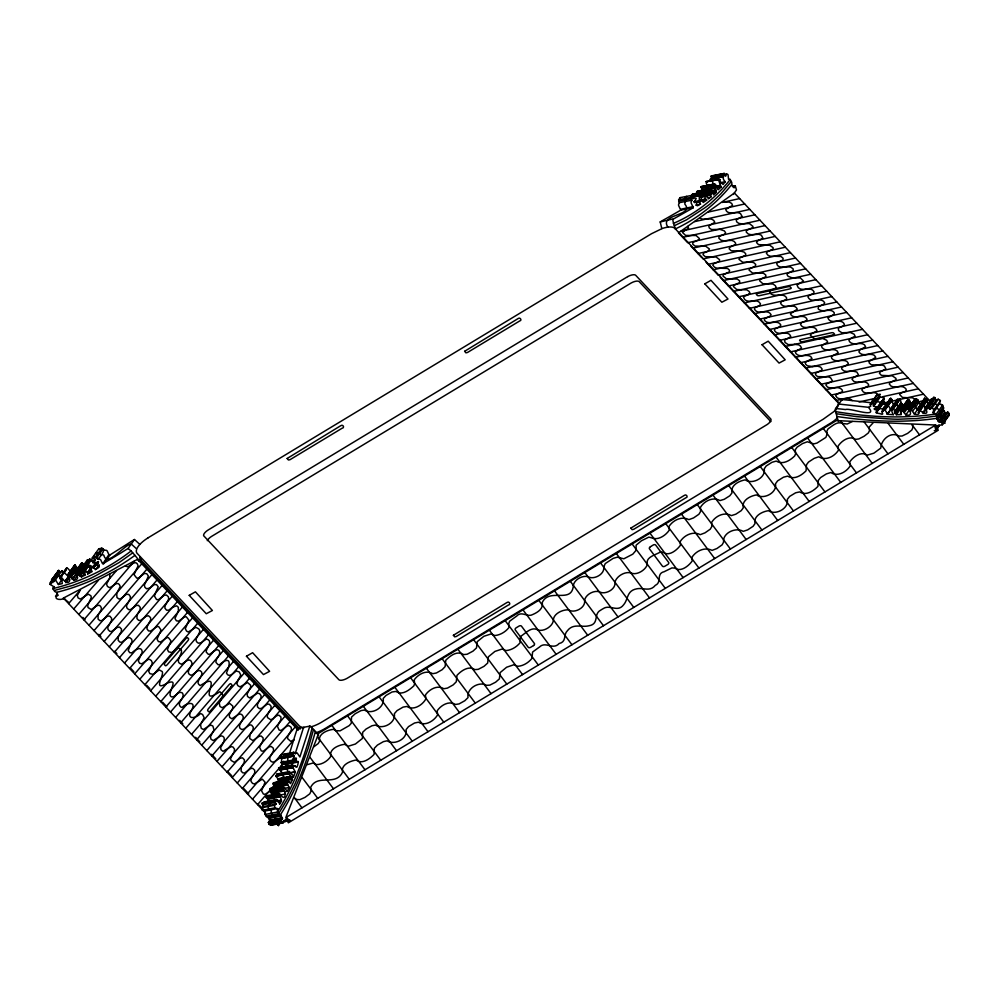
<?xml version="1.0" encoding="UTF-8"?>
<svg xmlns="http://www.w3.org/2000/svg" width="999" height="999" viewBox="0 0 999 999"><rect width="100%" height="100%" fill="white"/><g stroke="black" fill="none" stroke-linecap="round" stroke-linejoin="round"><path stroke-width="1.5" d="M84.465 565.034L81.918 563.024L74.9 572.939C85.14 583.166 61.164 582.842 77.435 568.094L75.05 565.072L67.745 575.337C72.465 580.369 68.194 586.838 62.2 578.234A2.735 1.948 35.6 0 0 61.838 577.847C59.303 574.924 59.59 580.894 62.475 579.82M270.042 791.47L282.942 788.948L270.23 791.608L270.279 788.461L287.787 784.927L289.273 787.424L287.3 791.258L284.777 791.745M883.178 411.138C879.882 411.051 885.851 415.996 879.832 413.598A55.894 39.823 35.6 0 1 877.272 413.149C875.037 412.15 880.144 409.702 874.55 409.428A20.03 14.273 35.6 0 0 874.15 408.716C875.624 408.466 875.986 407.405 877.884 407.542C869.093 405.494 874.462 401.523 880.019 394.33L876.91 394.892L870.479 403.883L870.728 406.281L869.13 407.043A2.735 1.948 35.6 0 0 868.78 407.779C878.321 418.881 849.425 407.53 845.529 409.565A285.202 203.159 35.6 0 0 837.786 408.728L835.601 408.541L835.339 409.403L836.925 416.758A122.69 87.4 35.6 0 0 838.536 421.453M877.884 407.854L884.315 398.876L883.765 397.927L880.294 396.878L873.725 406.094M293.381 776.985C293.381 773.388 289.71 774.787 289.485 771.54L276.935 774.025L275.861 776.235L278.521 779.445L291.583 776.835L291.883 779.058A1.773 1.036 78.8 0 0 292.445 779.482L290.534 783.591A13.074 7.617 78.8 0 0 289.897 782.317C288.836 783.965 287.15 778.296 283.429 781.593M921.228 404.058L921.39 402.659L922.314 403.259M277.485 823.75C273.564 824.088 275.749 820.728 275.824 818.768A2.86 1.661 78.8 0 1 275.412 818.443L274.313 815.708L267.957 817.02A2.535 1.474 78.8 0 1 267.607 817.244L266.646 816.92A1.311 0.762 78.8 0 1 266.258 816.083A9.353 5.457 78.8 0 1 265.647 815.459L264.885 813.186A5.657 3.297 78.8 0 1 264.985 812.512L265.022 812.199A29.795 17.37 78.8 0 0 265.085 811.438L262.4 810.127A2.71 1.586 78.8 0 1 262.075 809.165L262.188 807.417L263.549 806.493A6.556 3.821 78.8 0 0 263.062 805.644L262.287 802.909L275.175 800.511C276.998 804.457 276.386 794.742 279.645 804.083M277.635 808.953L274.95 807.654A2.71 1.586 78.8 0 1 274.625 806.692L274.737 804.944L276.099 804.02A6.556 3.821 78.8 0 0 275.612 803.171L274.55 801.26L275.175 800.511M274.213 782.929L273.339 783.079L286.663 780.256L287.25 780.906M84.141 564.635L77.71 573.626L79.545 575.674L80.669 575.561A13.074 9.316 35.6 0 1 81.269 576.798L85.415 575.087A1.773 1.261 35.6 0 1 84.678 574.462C86.813 574.05 78.796 568.356 82.28 568.693L89.785 559.04L83.354 568.031C85.265 575.212 86.826 562.949 89.373 565.197A2.822 2.01 35.6 0 1 90.559 565.684C93.669 566.533 94.48 570.766 97.552 568.319A55.894 39.823 35.6 0 0 99.151 567.045C100.337 564.585 92.27 566.608 98.514 562.425M89.785 559.04L90.522 561.176M647.377 564.41C645.641 570.029 636.75 575.736 630.869 572.939C624.949 571.153 616.47 576.298 614.922 582.167C616.296 589.248 604.919 595.379 599.138 591.67C593.556 590.209 585.489 594.63 584.59 600.449C585.938 607.629 574.425 613.823 568.568 609.889C562.787 609.353 553.521 613.648 553.359 620.067C553.184 626.398 542.857 632.667 537.012 629.545C531.093 626.785 525.374 633.391 520.841 636.276L519.93 638.823L520.154 642.657C516.795 646.89 511.476 650.174 506.043 650.574L502.26 648.988L494.942 651.41L488.399 656.793L487.662 663.061L484.016 666.333L478.271 669.33L474.887 669.617C468.718 665.371 461.238 670.741 456.98 675.361L456.293 681.78L453.171 684.902L447.427 688.111L443.843 688.736C437.387 684.64 429.395 689.36 425.462 694.892L425.824 698.988C422.614 704.957 413.524 710.938 406.88 706.455L403.072 707.105L397.028 710.626L394.368 713.673C396.041 722.839 382.904 729.994 375.499 725.062L371.965 725.749L366.059 729.033L362.674 732.292L362.412 738.448L355.407 744.03L348.389 746.203L344.593 744.317C338.823 744.967 328.871 748.963 330.769 756.443C327.759 761.013 322.04 764.597 316.508 764.61L313.074 763.011L306.943 764.735M661.8 228.546L660.202 221.953L674.025 218.694A285.202 166.284 78.8 0 1 678.571 216.121L693.294 207.692L691.158 203.009A2.735 1.598 78.8 0 1 691.171 201.91L691.882 200.2L691.158 197.303L692.769 195.142L693.219 198.639L695.092 197.852L696.203 198.451L694.392 201.661A20.03 11.676 78.8 0 1 694.78 202.372C698.563 200.674 695.391 205.344 697.215 205.782A55.894 32.592 78.8 0 0 698.763 205.157C701.822 203.659 698.726 200.874 699.325 197.964A2.822 1.648 78.8 0 1 699.387 196.728L699.725 195.067L701.822 199.688A1.436 0.837 78.8 0 1 702.035 200.237L703.184 202.497L706.718 200.125L701.698 201.124M280.806 783.815C281.056 787.125 278.197 780.644 280.494 781.693M60.639 577.897L61.863 579.82L62.275 583.616L58.379 584.527L55.432 579.782L54.221 581.518L51.686 579.47L52.522 581.68A6.556 4.67 35.6 0 1 53.022 582.529L50.637 582.38L49.95 583.516A2.71 1.936 35.6 0 0 50.175 584.365L53.909 586.788A29.795 21.229 35.6 0 1 53.584 587.287L53.434 587.462A5.657 4.033 35.6 0 0 53.084 587.874L53.584 589.872A9.353 6.656 35.6 0 0 54.308 590.571L54.333 590.646A1.311 0.937 35.6 0 0 54.683 591.433L56.069 592.207A2.535 1.798 35.6 0 0 56.668 592.257L57.692 594.755A2.86 2.035 35.6 0 0 58.229 595.217C52.685 597.914 58.441 601.236 64.673 598.314M52.935 580.481L59.366 571.49L58.829 570.454L51.473 579.932M919.904 410.127C918.281 414.036 920.329 414.772 914.672 414.273C909.502 407.117 909.202 411.938 918.256 401.186L917.894 399.925L915.121 398.951L908.69 407.929C909.889 411.351 913.061 416.221 906.468 415.047C902.085 412.187 904.707 410.589 902.047 408.803M903.783 411.351L910.214 402.372L909.402 400.274L902.734 409.24M934.24 430.669C936.925 431.343 942.307 419.118 936.475 428.971M938.935 425.699L937.449 426.186M277.635 808.953A29.795 17.37 78.8 0 1 277.572 809.727L277.535 810.027A5.657 3.297 78.8 0 0 277.435 810.701L278.197 812.974A9.353 5.457 78.8 0 0 278.771 813.523A1.311 0.762 78.8 0 0 279.196 814.447L280.157 814.759A2.535 1.474 78.8 0 0 280.507 814.547L281.106 815.646L268.556 818.131L269.143 819.679A2.86 1.661 78.8 0 0 269.555 820.017C270.205 822.077 266.621 823.975 270.442 825.074L282.992 822.589C289.81 815.696 284.59 818.119 290.234 820.416M281.106 815.646L281.693 817.207A2.86 1.661 78.8 0 0 282.105 817.532L282.455 818.256L269.905 820.741M706.405 195.567L710.801 194.718L709.802 190.759L692.557 194.156L691.158 195.792L692.382 197.128M573.351 585.402C574.325 579.595 582.38 575.137 587.949 576.673C593.756 580.219 604.944 574.188 603.708 567.157M893.393 414.548C892.032 413.586 890.309 406.581 892.931 408.454C894.367 407.592 894.767 413.549 894.879 412.862L901.31 403.871L902.434 403.946L902.721 404.982A1.773 1.261 35.6 0 1 902.746 405.744L896.315 414.722L901.36 414.635A13.074 9.316 35.6 0 1 900.611 413.424C902.859 413.049 898.988 408.766 903.483 406.68M706.593 200.012C703.87 198.726 706.156 194.867 703.708 193.307L691.158 195.792M886.026 404.982L886.051 404.508A2.822 2.01 35.6 0 1 886.513 403.696C889.522 401.623 887.387 406.356 889.385 407.117A1.436 1.024 35.6 0 1 889.535 407.604L890.633 409.815L892.469 409.902M710.039 188.736L713.636 194.88L716.271 192.245L713.748 184.053L715.471 184.528L715.309 186.101L718.181 189.773L721.128 187.025L717.369 187.762M721.091 186.988L719.08 181.456A2.735 1.598 78.8 0 1 718.918 180.944L718.681 179.108L706.131 181.581L706.368 183.416A2.735 1.598 78.8 0 0 706.53 183.928L708.978 189.31M920.191 408.953L926.622 399.962L926.248 399.125L919.617 408.091C918.805 412.112 931.368 417.582 925.086 407.829L931.518 398.838L933.141 399.001M291.621 778.171L278.659 780.731L279.333 781.53M63.611 572.976L62.125 570.879L60.614 571.815M59.952 578.134L66.746 567.794L68.269 568.856A2.735 1.948 35.6 0 1 68.631 569.243L70.43 571.515M53.159 579.02L53.546 578.009L50.325 582.504M56.406 574.15L56.381 574.537A2.71 1.936 35.6 0 0 56.431 574.875M270.055 790.684L282.605 788.074L282.779 789.135M603.683 567.132L605.257 563.586L613.124 558.391L617.245 557.192L623.851 558.791L632.792 554.17L636.076 550.324L636.126 545.179L641.271 540.909A25.999 17.607 -26.3 0 1 641.92 540.521L648.875 537.112L653.933 538.498M289.485 771.54L288.411 773.763L291.583 776.835M75.05 565.072L73.876 566.97M287.787 784.927C286.875 780.893 287.5 784.652 286.426 782.766L273.876 785.239L273.351 783.453M286.426 782.766L285.901 780.981M715.209 187.999L696.99 191.546L697.427 194.193L699.013 193.344M285.04 767.769A55.894 32.592 78.8 0 0 285.639 765.421C286.026 762.774 282.105 766.245 283.591 761.812M289.86 760.564L289.635 763.298L291.483 762.799M293.431 777.197L295.367 771.927L294.156 769.854A1.436 0.837 78.8 0 1 293.793 769.43C294.156 767.207 289.498 766.87 292.257 765.197A2.822 1.648 78.8 0 1 293.044 765.259C295.629 765.396 296.541 769.792 297.602 765.296A55.894 32.592 78.8 0 0 298.189 762.936C298.314 760.626 294.418 763.273 296.366 758.653A20.03 11.676 78.8 0 1 295.979 757.941L292.957 759.178M714.784 184.241L701.061 186.938L702.26 190.322M714.772 187.512L702.235 189.885M269.917 789.697L282.467 787.125L282.829 785.976L287.3 791.258M282.467 787.224L282.605 788.074M82.255 568.918L88.711 559.702M282.942 788.948C285.851 790.334 286.338 803.196 280.207 794.305A2.735 1.598 78.8 0 0 279.907 793.98L278.796 793.356L278.971 795.067L266.396 797.577L267.582 798.713M273.851 797.477L272.677 795.953M680.144 198.626L680.219 197.615L704.819 192.894L691.258 195.567M686.413 197.377L686.5 196.378L684.889 198.539L685.601 201.436L684.902 203.147A2.735 1.598 78.8 0 0 684.889 204.246C695.029 215.996 658.291 213.836 668.081 227.31M287.188 783.803L274.525 785.801M295.504 758.641C289.947 763.773 297.103 754.632 292.12 754.545L279.57 757.03L281.131 754.757L293.681 752.284L295.392 753.795L296.541 752.909A2.735 1.598 78.8 0 1 297.227 753.021L299.875 756.992L307.03 734.839A285.202 166.284 78.8 0 1 309.228 728.009L309.877 726.098L310.614 726.348L315.572 731.668A122.69 71.528 78.8 0 1 318.519 735.551M77.76 573.988L80.944 569.268L78.696 567.519L77.91 568.918M920.366 410.065L926.86 401.049L926.622 399.962M63.374 573.401L63.187 573.938M96.903 564.672L97.627 563.074A20.03 14.273 35.6 0 1 97.24 562.362L93.082 562.749L93.269 561.363L95.242 559.84L92.32 557.829L98.751 548.838L101.811 548.176L103.097 548.826C106.056 549.9 97.04 562.387 96.666 557.817L95.38 557.167L92.32 557.829M709.814 190.959L692.469 194.256M925.086 407.829L927.784 408.791L927.184 406.468L933.74 397.327L935.738 399.325A6.556 4.67 35.6 0 0 936.2 400.187L937.961 399.225L939.647 399.887A2.71 1.936 35.6 0 1 940.309 400.649L939.285 403.771L933.291 412.924A29.795 21.229 35.6 0 0 934.04 413.199L934.34 413.299A5.657 4.033 35.6 0 1 935.027 413.486L936.612 415.272A9.353 6.656 35.6 0 1 936.725 416.096A1.311 0.937 35.6 0 1 937.299 416.92L936.95 418.044A2.535 1.798 35.6 0 1 936.513 418.294L938.173 420.666A2.86 2.035 35.6 0 1 938.198 421.228C939.984 422.602 943.768 420.367 942.344 424.75L948.788 415.696C949.762 414.223 948.126 410.589 946.49 413.111L940.071 422.102M933.803 398.126L933.74 397.327M80.919 569.492C84.028 571.628 83.991 570.779 80.082 575.174M725.249 181.83C721.615 177.872 723.813 177.148 724.075 175L711.6 177.522C712.786 179.982 708.528 177.972 710.789 181.431M266.421 797.539L266.246 795.841L278.808 793.493M711.6 177.522L711.288 175.936L724.15 173.439L725.199 175.349A6.556 3.821 78.8 0 0 725.661 176.236L726.41 174.188L727.522 174.238A2.71 1.586 78.8 0 1 728.084 174.887L728.546 179.296A29.795 17.37 78.8 0 0 729.033 179.283L729.233 179.271A5.657 3.297 78.8 0 1 729.657 179.196L730.981 180.694A9.353 5.457 78.8 0 1 731.243 181.681A1.311 0.762 78.8 0 1 731.768 182.455L731.842 184.016A2.535 1.474 78.8 0 1 731.655 184.553L733.166 186.751A2.86 1.661 78.8 0 1 733.316 187.437L734.577 187.675L735.264 185.826L736.488 189.935L733.303 194.443M724.075 175L724.15 173.439M827.197 433.703L826.76 431.406L828.071 428.858C832.055 426.298 837.15 420.879 842.357 423.414M291.608 777.297L279.008 779.769L278.659 780.731M279.57 757.03L281.693 758.179L281.431 763.036L293.981 760.564M509.19 626.048L508.928 627.572C505.594 631.843 500.274 635.089 494.842 635.539L491.071 633.94L483.878 636.288L477.21 641.683L476.486 647.914L472.977 651.148L467.17 654.233L463.736 654.595L460.976 653.358M85.14 570.541L87.837 572.777L87.587 573.901M91.409 569.28L87.625 574.088L92.158 571.59L90.897 569.467A1.436 1.024 35.6 0 1 90.472 568.968C91.621 566.396 87.338 567.37 88.374 565.921M660.202 221.953L661.475 221.179A285.202 166.284 78.8 0 1 666.021 218.594L680.744 210.165L678.608 205.482A2.735 1.598 78.8 0 1 678.621 204.383L679.332 202.672L691.882 200.2M697.077 192.832L709.802 190.759M697.102 192.595L709.652 190.122L709.852 188.649M280.494 767.731A2.822 1.648 78.8 0 0 279.708 767.669L278.634 767.994L279.695 770.154L292.245 767.669M900.936 409.902L908.203 399.65L901.086 410.127M312.2 727.747C304.483 757.105 293.931 786.051 277.497 811.725M926.048 399.101L924.599 398.164L924.437 399.563A2.735 1.948 35.6 0 0 924.537 400.012M893.556 414.71L887.424 414.31L886.325 412.162A1.436 1.024 35.6 0 0 886.163 411.613L884.664 409.765L891.97 399.687L890.733 398.264L889.722 399.2A2.822 2.01 35.6 0 0 889.26 400.012L889.335 401.074M885.564 408.978L891.97 399.687M270.092 801.585L270.504 800.661L271.316 801.086M313.536 729.507L308.304 747.876L298.626 774.774A266.258 155.232 78.8 0 1 295.192 783.416L287.824 798.451L278.908 813.161M290.597 777.697L279.133 779.445M285.876 780.656L286.663 780.256L273.589 782.741M283.841 761.176L280.707 767.145M701.173 186.9L713.848 184.103M693.406 196.328L699.725 195.067L693.406 196.328L693.106 197.964A2.822 1.648 78.8 0 0 693.056 198.302M838.561 404.907L838.81 404.046L868.481 407.305M841.77 400.412L842.032 399.55L844.217 399.75A285.202 203.159 35.6 0 1 851.96 400.574L871.69 402.809M907.641 399.975L907.604 401.935M315.397 731.518C307.28 760.389 296.853 788.86 280.744 814.297M884.939 407.068L885.564 407.005M942.344 424.75L934.677 426.198M948.788 415.696L947.489 416.408M278.147 779.12L290.697 776.648M282.467 787.562L269.955 789.909M692.307 195.03L709.989 191.408M891.046 408.391L897.414 399.238C900.374 398.226 901.385 401.486 900.886 403.696L894.455 412.687M272.627 795.691L272.602 794.605L273.164 794.967M282.992 822.589L280.844 820.391L282.455 818.256M289.985 751.885L294.48 737.312A285.202 166.284 78.8 0 1 296.678 730.481L297.315 728.571L309.877 726.098M884.827 410.377L891.995 399.987M295.254 753.546L303.596 727.334L304.333 727.597M880.294 396.878L879.382 396.103L880.019 394.33M288.024 760.589L287.7 761.8L287.974 756.942L285.851 755.793L286.551 754.307L294.555 752.497M187.412 623.851L188.898 620.154L186.289 616.783L184.565 616.895L178.634 621.141L176.398 620.804L174.95 618.481L178.346 611.263L178.346 607.292L176.636 605.806L172.527 607.255M237.974 680.381L236.938 683.803L237.837 685.614L239.985 686.912L244.231 684.415M292.12 754.545L293.681 752.284M276.323 823.75L278.546 825.586L279.633 822.689M876.91 394.892L870.092 404.857M74.013 580.194L77.223 575.699L71.99 569.63L70.917 570.928M279.595 804.008C283.067 800.798 280.432 796.827 278.971 795.067L266.371 797.726M654.008 538.548C659.702 539.485 666.108 534.89 669.193 530.232L668.98 526.485C673.101 520.117 681.768 515.834 688.873 519.63L693.531 517.932L698.9 514.26L700.574 511.538L700.399 507.417C704.17 501.011 713.024 496.503 719.979 500.574L724.25 499.3L729.832 495.741L731.967 492.957C730.269 485.389 738.885 480.956 745.204 479.87C752.247 484.89 766.096 477.797 764.21 468.893L766.171 466.009L771.99 462.287L776.235 461.088C782.704 465.059 789.959 460.639 794.742 455.894L795.616 453.733L795.229 449.812L797.102 447.19L802.547 443.531L807.342 441.77L813.823 443.881L817.007 443.057L825.886 437.387L827.234 433.753M903.333 410.127L909.764 401.136M93.232 567.894L96.741 562.874L97.914 564.173M262.437 810.339L275.012 807.791M294.168 756.168L281.506 758.616M679.332 202.672L678.608 199.775L680.219 197.615M273.339 784.39L285.889 781.905M155.357 593.256L154.42 596.041L156.531 599.5L158.317 599.75L164.211 595.342L166.458 595.004L168.356 596.778L168.694 598.801L167.283 602.047M135.577 571.016L138.112 565.834C136.276 558.766 130.894 565.671 127.535 566.87L125.499 565.784M711.338 196.753C709.103 199.263 706.455 195.467 708.066 197.914A1.773 1.036 78.8 0 1 708.266 198.863L711.076 196.378A13.074 7.617 78.8 0 1 710.364 195.205L710.801 194.718M935.776 430.544L939.035 425.874M696.94 192.233L709.602 189.573M135.514 571.078L134.103 574.737L136.776 578.134L138.524 577.971L144.543 573.389L146.828 573.763L148.351 576.036L146.166 581.331M882.691 401.161C886.887 401.211 880.344 403.708 883.703 404.158A55.894 39.823 35.6 0 0 886.263 404.62M67.695 575.424L74.863 565.159M268.569 712.674L267.245 715.609L267.532 717.582L270.729 719.779L273.202 718.606M264.947 814.197L265.372 813.511M88.661 559.964L87.487 560.014M155.419 593.194L158.229 586.8L156.493 584.577L154.233 584.652L149.912 588.049L146.578 588.786L144.855 587.225L144.356 585.077L146.129 581.381M80.207 589.959L77.285 595.541L78.122 597.951L80.332 599.063L88.324 594.168L90.872 595.779L91.321 597.315L87.737 605.456L88.012 607.504L91.109 609.465C94.368 608.241 99.213 601.61 101.448 608.041L100.961 610.489L98.064 615.072L98.089 619.068L99.863 620.629L101.611 620.679L107.58 616.121L109.89 616.158L111.651 618.344L111.463 620.691L107.767 627.434L108.079 629.582L109.74 631.293L111.438 631.543L117.308 627.409L119.593 627.06L121.528 629.133L121.254 631.718L118.332 636.638L118.169 640.272L119.705 641.982L121.503 642.382L127.385 638.074L129.62 637.549L131.631 639.21L132.093 641.233L128.197 650.486L129.758 652.697L131.993 652.846C134.415 649.999 141.883 645.304 142.258 652.097L138.299 660.901L139.61 663.286L141.846 663.786L147.84 659.527L149.563 659.352L151.361 660.614L152.26 662.649L151.836 664.622L148.664 671.278L149.862 673.651L153.147 674.325L159.241 669.929L162.05 671.44A25.287 10.077 -50.5 0 1 162.225 671.615C164.423 675.187 152.36 691.907 166.696 683.416C181.418 676.822 165.06 694.705 171.753 696.952C175.749 697.402 177.772 690.571 181.943 692.707A15.01 5.982 -50.5 0 1 182.692 693.493C185.339 698.376 175.562 702.934 180.994 707.142L182.068 707.442C186.201 702.784 197.09 700.524 191.521 710.301C185.402 720.316 196.428 718.543 200.499 713.448L202.522 714.472A25.287 10.077 -50.5 0 1 202.672 714.66L204.158 717.719L200.487 724.687L201.236 728.296L203.421 729.532L209.253 725.699L211.014 725.149L212.874 726.048L214.011 729.919L210.452 736.763L211.001 739.223L213.199 740.571L220.929 735.788C227.485 736.413 222.802 744.305 220.717 747.24L220.954 749.712L223.002 751.335L231.144 746.603L232.979 747.015L234.565 749.188L234.191 751.698L230.582 758.416L231.019 760.389L234.278 762.349L240.172 758.216L242.482 757.804L244.43 759.852L244.218 762.412L241.358 767.269L241.071 770.991L242.67 772.764L244.63 773.014L250.512 768.606L252.61 768.293L254.658 770.154L254.782 772.714L250.961 779.557L251.086 781.493L252.56 783.391L254.408 783.978L262.325 779.17L265.06 782.167L263.411 786.538M238.049 680.269L240.796 675.099L239.335 672.09A25.999 10.365 -50.5 0 0 239.136 671.865L236.326 671.003C233.566 672.802 228.971 678.646 226.423 673.014C230.394 664.672 231.518 654.47 219.505 664.71L218.169 664.772L215.959 662.424C215.285 658.104 222.015 654.782 218.993 650.449L216.908 649.6L213.811 651.261M67.607 574.999L68.706 574.038L70.842 577.322M167.233 602.097L165.16 605.631L164.86 608.066L166.546 610.189L168.769 610.177L172.477 607.305M924.599 398.164L918.006 408.554A2.735 1.948 35.6 0 0 918.106 408.991L918.918 411.451L918.306 412.375M187.362 623.913L185.315 628.758L186.563 631.081L188.237 631.992L195.891 627.322L198.651 628.821A25.999 10.365 -50.5 0 1 198.863 629.02L199.775 630.569C200.1 634.827 192.308 639.822 198.389 643.206L200.899 642.819L206.518 638.998C213.898 641.208 206.119 647.752 206.169 652.01L208.366 654.357L209.703 654.308L213.774 651.311M904.395 406.118C902.834 402.647 908.203 405.294 906.63 406.531M263.374 786.575L261.501 790.733L263.399 794.08L265.247 794.292L270.567 790.783M268.606 712.637L270.929 708.865L271.129 706.355L269.455 704.32L267.62 704.033L264.772 705.756M273.426 784.265L286.026 781.717M277.148 790.022C276.848 793.044 275.387 786.288 276.81 787.712M52.135 579.358L58.566 570.379M52.398 579.432L58.829 570.454M52.635 579.607L59.066 570.616M50.162 584.527L51.836 582.255M55.032 580.394L61.863 570.791M60.315 576.773L66.746 567.794M60.889 576.923L62.5 574.675M64.111 572.427L66.421 569.567M52.81 588.811L54.421 586.563M60.09 578.696L62.4 575.187M64.011 572.939L65.622 570.691M58.441 584.502L61.651 580.007M67.782 574.675L74.638 565.009M68.769 574.125L75.2 565.134M64.96 581.231L68.431 576.56L65.422 573.738A2.735 1.948 35.6 0 0 65.047 573.351L63.524 572.29L63.699 572.927M65.41 581.018L68.631 576.535M69.518 575.399L75.949 566.421M65.597 581.193L68.819 576.698M55.494 596.228L57.28 593.868M65.959 582.767L69.181 578.271L68.981 577.122M70.554 576.548L76.973 567.557M70.929 576.773L77.235 567.682M70.867 577.185L77.435 568.094M81.918 563.024L74.975 572.14L77.71 573.626M74.625 573.051L81.443 563.124M75.749 572.202L82.18 563.211M75.999 572.29L82.43 563.299M76.224 572.265L82.73 563.324M76.461 572.589L82.892 563.598M76.523 572.627L83.117 563.673M72.278 579.033L75.749 574.063M83.329 563.861L76.948 573.014L83.566 564.135M72.477 579.308L75.687 574.812M83.679 564.185L77.248 573.164L83.754 564.26M77.422 573.513L87.5 559.677M78.097 574.138L81.244 569.53M81.893 568.843L88.324 559.852M78.297 574.687L81.518 570.192M82.28 568.693L89.66 558.965M79.545 575.674L82.755 571.178M83.766 569.842L90.197 560.864M87.625 564.86L94.455 555.831M79.92 575.786L83.654 570.704M84.628 570.516L88.299 566.058M85.015 570.629L88.474 565.859M85.489 570.454C87.363 561.625 95.08 569.755 87.875 573.151M95.38 557.167L101.811 548.176M81.443 577.235L85.552 571.416M92.857 562.337L95.267 558.965M93.082 562.749L94.68 560.514M96.666 557.817L103.097 548.826M87.363 572.552L90.747 568.056M87.65 572.577L90.859 568.081M87.837 572.777L91.046 568.281M92.395 567.519L95.604 563.024L94.755 562.062M93.032 567.882L96.541 563.286M93.918 567.307L97.203 562.849M94.043 567.395L98.489 561.463M95.904 565.134L98.314 561.763M95.317 569.792L99.326 564.81M139.46 544.055L134.478 539.51L128.047 548.501L126.486 549.438A285.202 203.159 35.6 0 0 121.079 552.859L102.847 563.773L108.903 554.57L107.055 550.724A2.735 1.948 35.6 0 0 106.044 550.249L103.996 550.199M103.521 563.936L109.952 554.944L127.51 543.868A285.202 203.159 35.6 0 1 132.917 540.447L134.478 539.51M139.236 561.288L140.959 558.766M835.601 408.541L842.032 399.55M873.238 405.981L879.669 396.99M874.55 409.428L876.148 407.18M875.786 409.665L878.196 406.293M879.807 404.046L882.217 400.686M877.646 407.13L884.078 398.139M877.884 407.542L884.315 398.564M876.722 410.452L883.153 401.461M875.948 412.187L879.17 407.692M877.834 410.414L884.265 401.423M876.248 412.937L884.415 401.486M883.153 411.026L882.829 409.003A2.822 2.01 35.6 0 1 883.291 408.191L890.733 398.264M881.73 411.625L884.964 407.005M885.464 408.616L884.789 408.429L891.158 399.35M884.889 408.479L891.308 399.488M887.274 414.185L893.643 405.169L892.769 403.259A1.436 1.024 35.6 0 0 892.594 402.622L891.12 401.123L892.007 400.299M887.424 414.31L893.855 405.332M892.469 408.479L898.9 399.488M892.781 408.666L899.462 399.413M893.418 408.017L900.024 399.013M893.73 408.129L900.161 399.138M894.592 411.65L900.936 402.572M894.867 411.7L901.373 402.759M895.641 412.1C896.165 409.99 898.975 406.918 899.512 409.478A1.773 1.261 35.6 0 1 899.537 410.227L901.685 410.502M898.863 407.617L901.335 404.258M894.879 412.862L895.579 413.286L902.347 403.946L896.078 413.062L896.29 413.973A1.773 1.261 35.6 0 1 896.315 414.722M900.873 409.253L907.666 399.737M905.082 404.433L907.504 401.061M900.998 410.377L902.684 407.879M904.182 405.794L907.517 401.136M901.173 410.614L909.165 400.262M902.909 409.203L909.402 400.274M900.436 413.049L902.047 410.589M900.698 412.899L902.297 410.651M906.38 406.218L908.79 402.847M903.645 411.301L910.077 402.322L909.602 401.723M904.42 412.462L910.851 403.471L909.39 402.16M908.728 408.029L915.559 398.738M908.69 407.929L909.702 408.029L916.22 399.088M909.789 408.079L916.508 399.125M918.056 400.05L911.35 409.365L910.176 408.191L916.82 399.288M910.551 408.316L916.982 399.338M905.731 415.06L908.953 410.577L910.713 410.477M910.763 408.641L917.194 399.65M910.988 409.752L913.411 406.381M912.611 411.251L919.043 402.272L917.519 401.248M914.26 414.173L925.224 398.751M918.181 407.155L919.005 407.742L925.536 398.763M919.742 408.079L926.248 399.125M920.266 408.603L926.635 399.475M919.817 409.94L923.65 405.544L922.527 403.434M924.637 403.196L926.36 400.786M920.067 409.827L926.86 401.049M918.318 412.587L919.929 410.339M922.614 412.849L925.836 408.354M927.159 406.693L933.59 397.702M927.184 406.468L928.271 406.406L934.702 397.415M923.401 413.349L926.622 408.853M932.816 412.637L933.878 409.64A2.71 1.936 35.6 0 0 933.216 408.878L931.53 408.216L929.769 409.178A6.556 4.67 35.6 0 1 929.307 408.316L928.421 406.543L934.852 397.552M928.92 407.679L935.214 398.564M929.832 409.228L936.2 400.187M931.892 408.191L938.323 399.213M933.965 409.765L940.471 400.774M936.188 414.148L942.619 405.169L941.458 404.508A5.657 4.033 35.6 0 0 940.771 404.308L940.471 404.208A29.795 21.229 35.6 0 1 939.722 403.933L939.285 403.771M936.787 416.158L943.156 407.105A9.353 6.656 35.6 0 0 943.044 406.281L942.619 405.169M936.4 418.344L942.02 410.477M937.199 419.38L943.568 410.402L944.604 411.675A2.86 2.035 35.6 0 1 944.629 412.237L945.066 412.912L938.635 421.903M937.299 419.393L943.73 410.402M938.223 421.316L944.654 412.325M936.513 427.822L938.123 425.574M941.158 421.041L947.589 412.05M941.408 421.066L947.839 412.075M942.594 422.477L949.025 413.374M942.257 424.375L948.688 415.384M945.066 412.912L946.49 413.111M931.518 398.838L931.543 400.249M731.006 181.83L720.679 194.018L710.364 203.696A266.258 155.232 78.8 0 1 704.545 208.017L686.525 219.817L674.4 225.699M935.788 429.558L934.739 426.273M730.294 179.433C715.284 198.414 695.779 213.873 673.476 223.364L675.486 229.183M731.468 184.877C716.47 203.646 697.202 218.731 675.424 228.896M68.631 603.608L80.507 589.797M73.714 609.015L98.489 580.207M78.796 614.422L116.496 570.579M83.879 619.83L134.49 560.976M88.961 625.237L141.783 563.798M94.031 630.631L146.865 569.193M99.126 636.051L151.948 574.612M104.196 641.445L157.03 580.007M109.278 646.852L162.113 585.414M114.361 652.247L167.183 590.821M119.455 657.667L172.278 596.228M124.525 663.074L177.36 601.635M129.595 668.468L182.43 607.03M134.69 673.875L187.512 612.437M139.76 679.27L192.595 617.832M144.855 684.69L197.677 623.251M150.599 690.809L203.434 629.37M155.694 696.228L208.516 634.79M160.764 701.623L213.599 640.184M165.846 707.03L218.681 645.591M170.542 712.012L223.364 650.586M175.624 717.432L228.459 655.993M180.707 722.826L233.529 661.388M185.789 728.246L238.624 666.808M191.546 734.352L244.368 672.926M196.628 739.772L249.463 678.333M201.711 745.179L254.533 683.741M206.793 750.586L259.628 689.148M211.863 755.981L264.698 694.542M216.945 761.375L269.767 699.937M222.04 766.795L274.862 705.356M227.11 772.202L279.945 710.764M232.193 777.609L285.027 716.171M237.275 783.004L290.097 721.565M242.357 788.423L295.192 726.985M247.44 793.818L294.081 739.585M252.51 799.212L283.504 763.174M257.592 804.62L274.176 785.339M276.086 783.129L279.895 778.696M81.356 563.386L81.356 564.747M274.238 815.783L274.313 815.708A2.535 1.474 78.8 0 1 273.888 815.996L272.914 815.684A1.311 0.762 78.8 0 1 272.527 814.847A9.353 5.457 78.8 0 1 271.928 814.21L271.154 811.937A5.657 3.297 78.8 0 1 271.253 811.263L271.291 810.963A29.795 17.37 78.8 0 0 271.366 810.189L268.669 808.89A2.71 1.586 78.8 0 1 268.344 807.929L268.456 806.181L269.842 805.331A6.556 3.821 78.8 0 0 269.343 804.407L268.431 801.81L269.218 802.397M872.189 400.437L873.463 399.163M276.785 799.425L264.236 801.897L263.786 803.77M872.552 402.347L872.352 402.547A2.735 1.948 35.6 0 0 872.065 403.022M254.683 694.879L249.663 697.964L247.515 696.465L247.115 693.993L250.662 687.212L250.687 685.289L247.552 682.542L244.318 684.34M264.723 705.806L261.651 708.279L259.478 708.703L257.492 706.942L257.405 704.457L261.076 697.502L260.989 695.529L259.565 693.693L257.767 693.156L254.745 694.817M273.251 718.543L276.561 715.771L278.858 715.134L280.944 716.97L280.969 719.48L277.422 726.298L279.083 730.019L281.044 730.481L286.9 726.148L288.973 725.636L291.084 727.222L291.521 729.745L287.675 736.65L287.612 738.598L290.784 741.395L293.993 739.672M873.251 422.664L869.167 427.11L869.505 430.569L868.393 432.917L864.123 436.238L858.778 438.948L855.706 439.36C849.4 435.152 841.358 440.984 837.999 446.291L838.498 450.162C834.49 456.468 825.686 461.213 818.78 456.78L814.148 458.379L808.528 462.05L806.493 464.735L806.068 470.804C801.373 475.536 794.068 480.182 787.624 476.136L783.491 477.197L777.584 480.894L775.461 483.816C777.372 492.744 763.598 499.95 756.53 494.917C750.274 495.891 741.483 500.374 743.244 507.879L741.246 510.639L735.776 514.21L731.368 515.609C724.362 511.613 715.534 515.909 711.638 522.39L711.825 526.498L710.239 529.195L704.994 532.854L700.237 534.652C693.094 530.919 684.402 535.039 680.244 541.495L680.444 545.229C677.097 549.974 669.043 556.768 663.086 552.347L660.114 552.147C655.806 554.857 645.441 557.055 647.315 564.023M139.348 561.013A122.69 87.4 35.6 0 0 135.152 555.569L131.131 550.961C108.042 568.781 81.231 581.693 52.872 588.611M271.653 824.637L270.642 825.324L283.254 822.864M132.667 552.922L119.168 562.512L96.316 575.399A266.258 189.66 35.6 0 1 88.474 579.345L72.69 585.426L54.62 590.397M263.199 803.808L262.287 802.909M697.527 194.33L698.776 196.328M703.708 193.307L704.595 192.795M313.649 746.915L318.157 743.593L319.568 741.258L319.443 739.397M270.23 791.608C271.403 791.42 270.791 792.207 272.128 794.917M134.927 555.369C111.551 572.402 85.202 585.227 57.105 592.22M94.056 555.869L94.443 556.48M148.102 537.799L651.498 233.729L662.237 228.509A19.743 7.717 -28.9 0 1 668.294 227.098A19.568 7.642 -28.9 0 1 674.612 228.097L838.124 402.098A19.568 7.642 -28.9 0 1 838.236 405.357A19.755 7.717 -28.9 0 1 837.337 407.33M935.701 425.037L285.776 817.619L318.793 733.216L836.325 420.616L935.701 425.037L938.261 430.232L288.349 822.801L286.426 818.918M627.734 276.598L208.142 530.019A7.855 3.072 -28.9 0 0 205.819 531.768A7.892 3.084 -28.9 0 0 203.646 535.714L338.836 679.682A7.892 3.084 -28.9 0 0 343.494 679.844A7.855 3.072 -28.9 0 0 347.565 678.034L767.095 424.575A7.892 3.084 -28.9 0 0 770.604 421.091A7.855 3.072 -28.9 0 0 770.816 419.031L635.514 275.112A7.88 3.084 -28.9 0 0 627.734 276.598M713.074 180.657L706.131 181.581M747.964 294.717L749.912 292.994L749.188 291.508L746.84 289.847L741.133 289.698M265.534 813.074L63.412 598.064L137.587 559.328L143.157 563.923L298.339 729.008M911.775 410.202L911.475 409.503M830.706 382.13L832.429 380.769L830.569 377.759L828.433 376.898L817.519 376.598L815.559 374.725L815.571 373.326L817.981 371.878M852.372 421.503L847.239 424.001L842.444 423.489M944.592 420.754C948.001 417.507 943.543 417.033 941.433 416.82A2.86 2.035 35.6 0 0 941.395 416.171L939.609 413.848A2.535 1.798 35.6 0 0 940.159 413.549L940.509 412.437A1.311 0.937 35.6 0 0 939.997 411.663A9.353 6.656 35.6 0 0 939.822 410.776L938.248 409.003A5.657 4.033 35.6 0 0 937.561 408.803L937.262 408.703A29.795 21.229 35.6 0 1 936.5 408.429L937.087 405.144A2.71 1.936 35.6 0 0 936.425 404.383L934.739 403.721L933.041 404.732A6.556 4.67 35.6 0 1 932.529 403.821C932.329 402.809 930.331 400.562 930.593 402.622M797.901 350.224L795.341 351.923L795.928 353.534C799.837 358.129 806.23 353.521 810.738 356.531L812.025 358.554L806.38 361.7L805.281 362.712L805.556 364.173L807.342 365.784L812.649 366.533M757.017 306.656L759.64 305.594L760.514 303.933C757.055 297.402 749.25 303.971 744.742 299.563A25.999 8.754 -7.9 0 1 744.555 299.35L743.393 296.89L747.826 294.755M685.476 230.195L688.586 228.247L687.749 226.423M870.479 403.883L873.588 403.321M756.967 306.668L754.919 307.642L754.482 309.178C758.054 315.859 767.644 308.154 771.078 314.722L769.779 316.383L764.809 318.569L764.31 320.005C768.019 326.186 777.484 318.531 780.868 325.15L779.557 326.785L774.762 328.958L774.475 330.469C777.984 337.05 788.323 329.071 790.833 336.688L784.565 340.122L785.014 342.407A25.999 8.754 -7.9 0 0 785.239 342.62L788.298 344.655L794.517 344.418M923.138 405.282L925.623 408.054M830.631 382.142L826.972 383.579L825.861 385.002L827.522 387.088C832.155 389.46 838.611 385.177 842.282 390.097L842.444 391.645L836.625 394.368L835.688 395.679L837.075 397.702C841.67 400.874 848.188 395.829 852.209 400.587M930.631 403.933L928.308 403.334L928.608 405.219M685.326 230.232L682.417 232.405L685.589 235.414L696.141 235.527L699.412 238.536L698.938 239.735L692.806 242.495L692.806 244.243L695.054 246.079L705.756 246.241L709.477 249.051L708.079 251.174L703.558 253.122L703.071 254.695L705.232 256.681L712.786 256.793M280.856 757.342L274.75 761.563L272.989 762.212L271.141 761.488L269.755 759.527L269.755 757.567L273.601 750.699L273.301 748.164L271.216 746.453L269.118 746.877L263.249 751.26L261.288 750.898L259.528 747.19L263.037 740.421L263.112 737.886L261.089 735.951L258.778 736.513L252.909 740.571L249.675 738.486L250.062 734.502L253.009 729.745L253.271 727.247L251.636 725.149L249.787 724.824L243.856 729.033L241.683 729.545L239.66 727.871L239.473 725.399L243.169 718.381L243.132 716.408L241.758 714.535L239.96 713.948L238.187 714.622L231.843 718.793L229.67 717.357L229.196 714.897L232.767 708.066L232.829 706.143L229.695 703.358L222.128 707.729L219.967 706.468L219.231 702.871L222.914 695.903L221.928 693.368L219.817 691.72C194.281 708.853 226.236 668.606 200.262 685.589C193.943 681.967 203.446 676.897 201.661 672.102C198.177 667.157 194.543 675.149 190.809 675.224C184.465 672.427 192.183 667.22 191.958 662.949C189.91 656.306 184.778 662.837 181.456 664.173C171.978 661.425 188.174 650.361 177.997 648.126L171.903 652.522L168.631 651.86L167.407 649.525L171.004 640.908L168.356 637.562L166.633 637.712L160.652 641.982L158.416 641.558L157.043 639.21L161.026 629.982L158.679 626.573L156.905 626.61L150.774 631.031L148.539 630.943L146.94 628.771L147.315 626.323L150.824 619.542L150.449 617.507L148.489 615.771L146.254 616.183L140.359 620.554L138.561 620.279L136.963 618.606L137.013 614.959L139.922 610.077L140.322 607.492L138.499 605.319L136.226 605.519L130.295 609.727L128.584 609.552L126.885 607.929L126.473 605.769L130.145 599.05L130.444 596.703L128.821 594.455L126.523 594.243L120.529 598.813L118.756 598.901L116.945 597.452L116.708 593.443L120.23 586.463C118.132 579.52 112.962 586.763 109.503 587.662L107.43 586.413L106.543 584.103L109.778 577.822L109.765 574.175M818.044 371.853L821.315 370.492L822.177 369.093L820.566 367.095L817.844 366.208L812.724 366.508M798.001 350.199L801.51 348.002L800.461 346.041L798.613 344.805L794.642 344.405M722.252 202.435L739.622 198.576M708.466 212.025L744.705 203.983M694.655 221.628L749.799 209.39M680.843 231.231L754.882 214.797M682.679 237.35L759.952 220.205M765.034 225.599L687.749 242.745L678.483 232.879L734.415 193.019L930.144 401.248M692.844 248.164L770.117 231.006M697.926 253.559L775.199 236.413M702.996 258.966L780.281 241.82M708.079 264.373L785.351 247.215M713.174 269.792L790.446 252.635M718.244 275.187L795.529 258.042M723.326 280.582L800.599 263.436M728.408 285.989L805.681 268.843M733.478 291.396L810.763 274.238M738.573 296.803L815.846 279.658M744.317 302.922L821.603 285.776M749.412 308.341L826.685 291.184M754.495 313.736L831.767 296.591M759.577 319.143L836.85 301.998M764.26 324.138L841.533 306.98M769.342 329.545L846.628 312.387M774.425 334.94L851.697 317.794M779.52 340.359L856.792 323.214M785.264 346.478L862.537 329.32M790.359 351.898L867.631 334.74M795.429 357.292L872.701 340.147M800.511 362.699L877.796 345.554M805.594 368.094L882.866 350.949M810.664 373.501L887.936 356.343M815.758 378.908L893.031 361.763M820.841 384.315L898.113 367.17M825.911 389.722L903.196 372.565M830.993 395.117L908.266 377.972M836.088 400.537L913.361 383.391M859.04 401.96L875.024 398.414M882.467 396.765L918.431 388.786M882.679 403.246L888.91 401.86M890.996 401.398L923.513 394.18M902.085 405.469L905.082 404.807M909.59 403.808L914.097 402.809M916.995 402.172L928.595 399.588M879.507 407.617L881.193 405.969L879.008 405.169M711.051 176.261L724.263 173.551M711.013 176.511L723.563 174.038M711.051 176.798L723.601 174.326M724.113 174.488L726.623 174.001M710.164 179.196L722.714 176.711M715.671 178.409L718.181 177.909M720.691 177.41L723.201 176.923M714.322 180.419L718.094 179.67M715.946 180.357L719.829 179.545L720.404 182.03L723.114 184.453L725.237 181.693L720.192 182.73M714.372 184.103L701.161 186.563L702.796 186.938M701.011 187L713.686 184.728M711.7 185.277L715.471 184.528M711.75 185.364L715.534 184.728M701.748 188.411L714.297 185.939M715.097 186.463L720.341 185.364M714.997 186.613L720.017 185.627M716.32 186.613L720.079 185.864M697.24 191.209L714.809 187.849M697.077 191.883L715.259 188.074M696.94 192.32L709.502 189.835M732.567 186.239L735.077 185.739M732.417 186.326L734.927 185.826M698.501 193.319L702.272 192.57L698.538 193.419M709.802 191.084L703.521 192.332L703.296 190.247L704.607 190.297M703.558 192.432L709.839 191.196M710.551 191.134L715.671 190.222M711.001 191.184L716.021 190.197M704.957 192.707L709.977 191.708M711.138 191.496L716.158 190.509M705.232 192.894L710.252 191.908M705.144 193.182L710.227 192.32M704.283 194.018L710.564 192.782M711.251 193.244L716.221 192.233M678.608 199.775L691.158 197.303M696.141 196.378L698.651 195.891M699.912 195.642L704.932 194.643M705.831 195.329L710.851 194.343M700.099 196.716L710.277 194.518M678.633 201.186L691.183 198.714M699.75 197.14L705.069 196.091M699.737 197.377L704.757 196.391M705.656 199.088L700.574 200.2L705.581 199.325M693.768 201.723L700.037 200.487M701.885 200.337L705.656 199.588M702.16 200.574L705.931 199.825M694.992 202.36L700.074 201.199M694.355 202.572L699.325 201.623M696.84 202.273L699.35 201.773M695.666 205.12L700.686 204.121M680.868 209.216L693.393 206.618M680.744 210.165L693.294 207.692M283.254 754.732L287.025 753.983M281.693 758.179L294.255 755.706M292.607 759.402L296.366 758.653M280.969 762.437L293.519 759.964M283.554 762.299L296.104 759.814M281.194 762.861L293.743 760.389M283.803 763.486L296.353 761.013M287.899 763.298L290.409 762.811M292.919 762.312L297.939 761.325M283.354 764.535L295.916 761.9M285.851 764.447L298.401 761.975M278.634 767.994L291.209 765.446M278.646 768.069L291.196 765.596M279.295 768.93L291.845 766.458M292.807 766.221L295.454 765.871M279.345 769.143L291.895 766.558M291.808 767.307L279.258 769.792L292.033 767.494M280.507 769.717L293.356 767.644M276.586 775.386L295.317 771.74M289.098 773.176L295.367 771.927M275.899 775.911L289.173 773.201M275.824 776.048L288.374 773.576M275.861 776.235L288.411 773.763M278.172 778.745L290.759 776.385M278.209 779.27L290.697 776.735M278.721 780.856L291.271 778.383M273.326 783.141L292.445 779.482M275.836 782.891L279.608 782.142M282.118 781.643L287.138 780.656M275.899 783.079L279.67 782.342M273.314 783.828L285.864 781.355M287.013 782.342L289.685 781.967M286.963 782.592L289.473 782.092M275.637 785.164L278.147 784.677M280.657 784.178L283.167 783.678M274.65 786.138L287.2 783.666M269.955 788.698L282.705 786.25M269.992 789.435L282.542 786.962M269.892 790.197L282.442 787.712M282.992 788.673L289.273 787.424M270.829 792.257L283.404 789.747M271.353 793.493L283.903 791.021M266.458 796.665L279.008 794.193M266.358 796.927L278.921 794.555M280.482 794.954L285.502 793.955M266.496 798.226L279.133 795.878M266.858 798.476L279.408 796.003M267.57 798.863L280.282 796.24M267.595 799.275L280.182 796.765M262 803.745L274.55 801.26M262.063 803.945L274.613 801.473M277.697 800.873L281.456 800.124M262.687 804.794L275.287 802.497M277.784 801.797L281.556 801.048M263.561 806.568L276.099 804.02M262.038 807.716L274.588 805.231M265.122 810.988L277.672 808.503M264.96 814.497L277.51 812.012M266.258 816.083L278.808 813.611M275.562 815.459L279.333 814.722M268.494 818.268L281.044 815.783M269.605 820.079L282.155 817.594M269.88 820.629L282.43 818.156M268.331 822.339L282.08 819.542M268.269 822.564L280.819 820.092M283.803 820.691L288.823 819.692M268.806 824.237L281.356 821.765M284.278 821.091L289.248 820.079M269.006 824.312L281.443 821.827M284.678 821.265L289.698 820.279M284.827 821.54L289.86 820.554L283.654 821.84M936.313 416.071L916.832 418.506L898.089 419.23A266.258 189.66 35.6 0 1 887.874 418.856L856.68 416.645L836.3 413.736M941.433 405.144L942.357 405.02M935.926 414.011C902.634 419.006 868.668 417.107 835.564 411.613M936.125 418.419C903.196 423.201 869.729 421.341 836.912 416.508M907.616 397.714L912.537 397.752L915.908 400.212M264.236 801.897L265.284 802.697M907.567 397.727L902.434 397.44L899.612 394.505L900.698 393.169L905.206 391.471L906.33 390.472L905.993 388.973C902.222 383.941 895.678 388.711 890.996 386.064L889.297 383.991L890.009 382.605L895.928 379.882L895.991 378.409L892.307 375.849L881.405 375.374L879.47 373.314L880.344 371.803L885.963 368.993L884.365 366.021L882.254 365.06L871.34 364.822L869.23 362.974L869.093 361.538L875.773 357.317L874.325 355.319C869.792 352.547 862.237 357.367 858.915 351.885L859.952 349.8L865.596 346.778L864.485 344.767C860.014 341.508 853.583 346.253 849.587 341.733L848.913 340.11L849.837 339.036L855.094 336.163L854.12 334.203L850.261 332.467L841.907 332.767L838.898 330.806A25.287 8.516 -7.9 0 1 838.611 330.519L838.336 328.059L843.418 325.949L844.442 324.488C841.42 317.12 830.619 325.599 827.934 317.894L834.003 314.348L834.302 312.787C830.619 307.467 823.501 312.999 818.918 309.478A15.01 5.057 -7.9 0 1 818.156 308.679L818.493 306.593L823.8 304.233L824.662 302.847C821.29 296.154 811.076 304.233 807.966 296.915L809.19 295.329L813.76 293.306L814.035 291.82C810.576 285.639 802.622 292.083 798.313 287.662A25.287 8.516 -7.9 0 1 798.164 287.487L796.99 284.977L803.508 281.069L800.336 277.909L792.419 277.959L788.074 276.286L787 274.6L787.499 273.426L793.268 270.592L793.094 268.831L790.684 267.108C786.762 266.121 777.047 269.455 776.71 263.124L782.904 259.94L783.129 258.304L780.968 256.468L770.042 256.169L767.881 255.17L766.395 253.184L767.369 251.76L773.176 249.026L773.064 247.615L769.48 245.08L758.516 244.643L756.568 242.582L757.367 241.071L762.974 238.262L761.388 235.24L759.065 234.29L750.961 234.69L748.326 234.041L746.216 232.055L746.59 230.407L752.697 227.672L752.946 226.423L749.4 223.539L741.52 223.838L738.736 223.364L736.675 221.828L736.213 219.817L742.145 216.496L740.521 213.649C736.226 210.614 727.547 215.846 725.699 209.44L732.542 205.382L731.693 203.434L729.183 202.048L722.489 202.273M707.742 185.402L707.629 186.426M741.046 289.71L736.7 289.535L733.428 286.563L733.853 285.377L739.61 282.567L739.622 280.869L737.312 279.071L726.41 278.821L722.989 276.061L723.288 274.787L729.22 271.928L729.62 270.342L727.572 268.444L716.645 268.094L714.472 267.183L712.849 265.235L713.611 263.761L718.206 261.963L719.517 261.039L719.567 259.678L716.121 257.03L712.874 256.78M97.565 559.19L99.613 559.228A2.735 1.948 35.6 0 1 100.624 559.702L102.472 563.561M59.366 571.49L60.477 572.215M53.859 577.897L54.633 577.959M918.63 409.852L917.469 409.677L914.609 406.006M266.246 795.841L267.195 796.353M704.77 192.894C705.581 189.76 706.543 198.539 707.504 197.39M904.557 405.981L902.746 405.744M941.92 423.126L945.004 423.301L944.592 420.367M879.782 403.146L881.106 403.371L880.206 402.235L876.46 401.486L876.81 398.826L873.688 399.388L873.663 401.348M884.227 407.242L884.789 408.429M884.09 409.265L883.041 409.115A55.894 39.823 35.6 0 1 880.494 408.653L879.382 408.254M884.315 398.876L883.591 398.701M898.126 408.741L897.726 407.068A4.446 3.172 35.6 0 0 897.427 405.894L896.802 403.509L894.542 404.195M883.054 403.571L885.551 403.983M109.952 554.944L108.991 554.657M719.829 179.545L718.681 179.108M399.076 692.956C404.745 693.706 409.89 689.447 413.848 685.863L414.61 683.89L414.26 679.77C418.306 674.238 426.236 669.642 432.729 673.701L436.413 672.976L442.182 669.68L445.117 666.595L445.791 660.239C449.6 656.43 455.194 651.798 460.926 653.321M335.689 730.569L333.516 729.332C328.371 729.844 319.493 732.991 319.393 739.297M302.847 727.771L299.65 726.248L137.175 553.409A19.58 7.655 -28.9 0 1 136.376 550.424A19.718 7.705 -28.9 0 1 139.922 544.343M276.935 774.025L277.223 774.824M297.315 728.571L298.064 728.833M98.751 548.838L99.725 549.213M335.764 730.619L340.01 730.868L349.2 725.624L351.261 723.288L351.536 717.095L355.169 713.773L360.989 710.614L364.398 710.039C371.778 715.022 384.89 707.604 383.179 698.501L386.026 695.429L392.058 691.982L395.766 691.445L399.051 692.906M96.516 553.696L95.542 553.334L98.601 552.672L100.787 554.695L102.822 554.745A2.735 1.948 35.6 0 1 103.846 555.207C106.881 568.056 124.163 544.605 131.256 544.005L136.251 548.551M96.241 563.386L95.604 563.024M294.38 798.201L296.94 799.537L299.875 799.65L304.995 797.377L309.79 793.805L311.014 791.233L310.714 787.274C317.67 773.451 335.789 786.775 342.57 772.102C340.671 764.722 350.499 760.901 356.144 760.027C362.15 764.722 369.717 758.803 374.076 754.42L374.325 748.288L377.41 745.092L383.404 741.645L387.1 740.808C394.33 745.666 407.942 738.835 406.069 729.62L408.491 726.635L414.51 723.014L418.481 722.19C425.199 726.673 434.165 720.803 437.599 714.872L437.2 710.789C440.996 705.182 449.1 700.386 455.532 704.47L459.078 703.908L464.822 700.736L468.032 697.577C466.346 688.548 479.058 680.906 486.538 685.326L489.847 685.127L495.579 682.217L499.375 678.895L500.149 672.602L506.605 667.245L513.948 664.722L517.757 666.308C523.226 665.996 528.533 662.649 531.918 658.428L532.604 652.047L538.848 647.464A25.287 17.12 -26.3 0 1 539.36 647.152C545.604 640.734 552.872 650.511 559.14 643.518C566.77 641.87 563.261 634.802 567.195 630.993C573.276 622.802 581.555 627.722 588.823 625.799C599.675 624.038 593.081 613.935 600.711 610.152A15.01 10.165 -26.3 0 1 603.034 608.753C609.802 603.933 617.519 612.949 623.626 604.782C628.508 599.163 626.423 590.509 637.162 588.736C643.418 587.562 649.937 592.032 655.344 585.314C662.187 582.367 655.806 573.476 664.323 571.665A25.287 17.12 -26.3 0 1 664.834 571.366L671.915 567.907L674.874 568.119C680.819 572.502 688.948 565.746 692.207 560.938L692.02 557.167C696.303 550.711 704.919 546.765 712.112 550.387L716.97 548.488L722.14 544.817L723.588 542.145C722.339 533.041 735.776 526.81 743.206 531.368L747.664 529.882L753.096 526.311L755.019 523.563C753.234 516.008 762.225 511.575 768.456 510.701C775.536 515.746 789.21 508.329 787.274 499.425L789.622 496.428L795.629 492.794L799.625 491.908C805.956 496.103 813.373 491.033 817.931 486.413L818.318 480.344L820.566 477.584L826.385 473.901L830.843 472.539C837.574 477.21 846.54 471.928 850.286 465.759L849.799 461.85C853.321 456.768 861.15 450.911 867.369 455.107L873.888 453.171L880.793 448.089C881.068 439.71 890.696 431.118 899 436.076L902.097 436.026L907.591 433.391L911.862 429.982L912.861 427.497L912.462 424.85M699.812 218.032C704.033 221.091 709.765 216.771 713.761 220.442L714.772 222.327L708.728 225.974L709.327 227.997L711.563 229.558L719.892 229.37L724.3 230.869L725.574 232.642L725.162 233.866L719.043 236.613L718.88 238.311L721.078 240.21L723.726 240.784L731.805 240.397L734.128 241.408L735.626 243.157L735.501 244.43L729.807 247.252L729.183 248.801L731.268 250.811L740.122 250.949L744.155 252.11L745.716 253.808L745.716 255.182L739.834 257.917L738.985 259.365L742.744 262.275L750.861 262.025L753.633 262.575L755.744 264.435L755.469 266.046L749.487 268.943L749.125 270.192L752.497 272.989L763.398 273.227L765.758 274.987L765.821 276.711L760.039 279.533L759.577 280.719L762.811 283.704L772.964 284.016L775.336 285.664L776.086 287.163L775.486 288.199L769.555 291.071C771.34 299.625 783.316 291.096 786.7 298.127L786.275 299.45L781.543 301.548L780.581 303.134C783.803 310.352 794.305 302.06 797.277 309.178L790.409 313.786C793.468 320.741 803.77 312.55 807.055 319.33L806.305 320.642L801.685 322.602L800.499 324.013C803.121 331.705 814.61 323.039 817.02 330.881L811.213 333.928L810.389 335.264L814.46 338.848L822.826 338.549L826.673 340.272L827.684 342.22L822.502 345.092L821.515 346.154L822.127 347.777C826.098 352.335 832.504 347.652 837.012 350.786L838.198 352.797L832.479 355.919L831.418 356.955L831.755 358.429C835.664 363.224 842.182 358.678 846.877 361.363L848.363 363.361L847.414 364.735L841.707 367.557L841.745 368.968L843.768 370.841L846.59 371.478L852.372 370.966L856.83 372.015L858.578 375L853.046 377.822L852.022 379.27L853.808 381.356C858.466 383.566 864.934 379.408 868.518 384.378L868.568 385.889L862.699 388.611L861.85 389.96L863.373 392.008C868.031 394.955 874.562 390.035 878.496 394.892M128.047 548.501L131.131 550.961M706.793 181.905L707.579 182.28M717.894 177.622L716.445 177.959L717.07 180.195M914.435 405.344C916.707 405.856 911.488 401.735 912.262 404.096M87.85 566.021C87.65 562.999 83.941 563.798 84.778 564.922M287.125 766.733L286.763 766.495A2.822 1.648 78.8 0 0 285.989 766.433C283.366 768.231 287.799 768.268 287.512 770.666A1.436 0.837 78.8 0 0 287.837 771.053L288.973 772.702M274.638 786.275L273.938 785.314M78.259 569.043L77.235 568.244M693.456 196.303L693.818 196.99M94.243 561.563L93.769 561.188A2.822 2.01 35.6 0 0 92.582 560.701L90.884 560.277L91.221 560.976M692.557 194.156L692.794 194.817M897.377 399.338L898.238 400.124M906.58 407.093L908.953 410.577M63.412 598.064L68.981 602.659M926.398 401.161L928.571 403.184M943.568 410.402L942.944 409.315A2.535 1.798 35.6 0 0 943.381 409.053L943.73 407.942A1.311 0.937 35.6 0 0 943.218 407.18L943.156 407.105M690.809 245.991L701.86 257.754M706.056 262.213L717.806 274.713M720.279 277.347L824.899 388.636M825.162 388.923L838.985 403.621M770.841 421.628L639.01 281.468A7.88 3.084 -28.9 0 0 631.231 282.942L211.651 536.363A7.855 3.072 -28.9 0 0 208.429 538.998A7.892 3.084 -28.9 0 0 207.305 540.671M300.012 729.258L140.672 559.752A19.58 7.655 -28.9 0 1 139.885 556.768M137.587 559.328L298.239 730.219M82.817 617.37L84.94 619.63M98.764 634.34L100.899 636.6M114.723 651.311L116.858 653.583M130.682 668.294L133.878 671.69M146.641 685.264L149.825 688.661M162.6 702.235L166.845 706.768M179.62 720.341L182.805 723.738M195.579 737.324L199.825 741.845M211.526 754.295L215.784 758.815M227.485 771.265L231.743 775.798M243.444 788.248L248.763 793.905M259.403 805.219L264.723 810.876M276.423 823.326L278.546 825.586M712.786 180.719L712.649 182.18A2.735 1.598 78.8 0 0 712.811 182.692L713.361 184.266M58.616 571.89L57.892 570.779M915.159 399.038L915.646 399.987M919.043 402.272L920.491 404.832M268.032 816.945L268.556 818.131M281.993 786.837L281.231 784.814M912.062 424.825L919.517 434.815M888.211 423.501L903.77 444.33M864.31 422.165L887.986 453.858M840.434 420.829L872.214 463.386M823.301 428.484L856.48 472.889M807.567 437.987L840.746 482.392M791.782 447.527L824.949 491.933M776.036 457.03L809.215 501.448M760.276 466.545L793.456 510.964M744.53 476.061L777.697 520.479M728.733 485.601L761.912 530.019M712.986 495.117L746.166 539.522M697.265 504.607L730.431 549.025M681.493 514.135L714.672 558.553M665.746 523.651L698.925 568.056M649.962 533.179L683.141 577.597M632.13 543.956L665.309 588.361M616.346 553.496L649.525 597.902M600.599 562.999L633.778 607.417M584.827 572.527L618.006 616.932M570.292 581.306L603.471 625.724M554.52 590.834L587.699 635.239M538.786 600.337L571.952 644.755M522.989 609.877L556.168 654.295M505.169 620.641L538.336 665.059M489.373 630.182L522.552 674.6M473.626 639.697L506.805 684.103M457.867 649.213L491.046 693.631M442.132 658.716L475.312 703.134M426.386 668.231L459.565 712.637M410.601 677.772L443.781 722.177M394.842 687.287L428.022 731.693M379.083 696.803L412.262 741.208M363.349 706.305L396.528 750.724M347.552 715.846L380.731 760.264M331.818 725.349L364.997 769.767M317.47 736.725L349.263 779.27M309.815 757.105L333.491 788.798M302.148 777.497L317.707 798.326M294.493 797.864L301.96 807.841M54.957 575.836L55.619 574.949L57.443 577.022L58.641 575.287L60.489 577.422M291.783 762.736L291.908 764.185A55.894 32.592 78.8 0 1 291.558 765.646M275.399 787.662L274.775 785.489M278.396 793.681L277.497 790.846M282.555 773.663L281.656 772.389A1.436 0.837 78.8 0 1 281.243 771.902L280.794 770.129M280.269 769.317L281.481 771.553M911.725 405.557L910.851 403.471M267.732 798.713L268.581 801.847M717.919 177.372L717.419 174.825L718.381 175.699M573.376 585.439C571.79 604.407 549.4 587.35 542.245 602.497C543.656 609.34 536.625 613.024 531.043 615.209C525.924 616.383 521.178 610.851 516.396 616.333A25.999 17.607 -26.3 0 0 515.759 616.72L509.615 621.228L508.691 623.763L509.128 625.961M274.85 800.599L274.126 797.714M673.476 223.364L672.752 219.48M283.491 773.588C283.067 772.352 281.356 775.848 283.666 776.623A4.446 2.597 78.8 0 0 284.44 777.509C286.114 778.658 284.678 778.858 285.602 780.294A1.773 1.036 78.8 0 0 286.164 780.719M139.885 544.393A19.58 7.655 -28.9 0 1 148.077 537.837M310.989 726.872A19.718 7.705 -28.9 0 0 314.248 725.774A19.568 7.642 -28.9 0 0 321.079 722.502L823.188 419.23L833.84 411.625A19.755 7.717 -28.9 0 0 835.863 409.44M837.349 417.982A19.58 7.655 -28.9 0 1 831.867 422.377L324.575 728.845A19.568 7.642 -28.9 0 1 315.559 732.891M83.879 571.078A13.074 9.316 35.6 0 1 84.478 572.315M464.635 351.298L465.909 352.834L467.52 352.472L519.542 321.054C522.639 320.492 519.892 316.77 518.069 318.581L464.635 351.298M630.844 528.109L632.13 529.645L633.728 529.295L685.764 497.864C688.798 497.302 686.113 493.618 684.29 495.404L630.844 528.109M287.163 458.479L288.436 460.015L290.022 459.69L341.895 428.359C345.217 427.972 342.844 423.851 340.771 425.686L287.163 458.479M453.384 635.289L454.645 636.838L456.231 636.513L508.104 605.182C511.476 604.795 509.065 600.674 506.98 602.497L453.384 635.289M246.441 656.243L263.474 674.587L269.605 671.316L252.622 652.697L246.441 656.243M762.037 344.73L779.058 363.087L785.189 359.802L768.206 341.183L762.037 344.73M189.223 595.354L206.281 613.748L212.4 610.501L195.417 591.833L189.223 595.354M704.819 283.841L721.865 302.235L727.984 299.001L711.001 280.319L704.819 283.841M165.434 662.3L165.085 662.712A2.01 0.799 -50.5 0 0 164.46 664.685L165.384 665.659A2.01 0.799 -50.5 0 0 167.233 664.685L187.762 640.834A2.01 0.799 -50.5 0 0 188.524 638.736L187.625 637.762A2.01 0.799 -50.5 0 0 185.851 638.573L165.434 662.3M231.131 686.738L210.377 710.901A2.01 0.799 -50.5 0 1 208.641 711.675L207.767 710.751A2.01 0.799 -50.5 0 1 208.516 708.603L229.033 684.727A2.01 0.799 -50.5 0 1 230.881 683.778L231.793 684.74A2.01 0.799 -50.5 0 1 231.131 686.738M533.566 645.541L530.706 647.277A2.01 1.361 -26.3 0 1 528.246 647.327L515.222 629.857A2.01 1.361 -26.3 0 1 516.183 627.809L519.005 626.098A2.01 1.361 -26.3 0 1 521.503 626.186L534.365 643.456A2.01 1.361 -26.3 0 1 533.566 645.541M650.474 546.69L650.337 546.765A2.01 1.361 -26.3 0 0 649.487 548.876L662.399 566.121A2.01 1.361 -26.3 0 0 664.859 566.246L667.719 564.522A2.01 1.361 -26.3 0 0 668.693 562.487L655.644 545.042A2.01 1.361 -26.3 0 0 653.159 545.054L650.474 546.69M833.266 334.927L802.884 341.658A2.01 0.674 -7.9 0 1 800.561 341.458L799.65 340.484A2.01 0.674 -7.9 0 1 801.036 339.498L831.056 332.842A2.01 0.674 -7.9 0 1 833.516 332.967L834.44 333.953A2.01 0.674 -7.9 0 1 833.266 334.927M758.253 293.344L757.604 293.494A2.01 0.674 -7.9 0 0 756.393 294.468L757.304 295.442A2.01 0.674 -7.9 0 0 759.764 295.592L789.772 288.923A2.01 0.674 -7.9 0 0 791.183 287.937L790.259 286.95A2.01 0.674 -7.9 0 0 787.974 286.738L758.253 293.344"/></g></svg>
